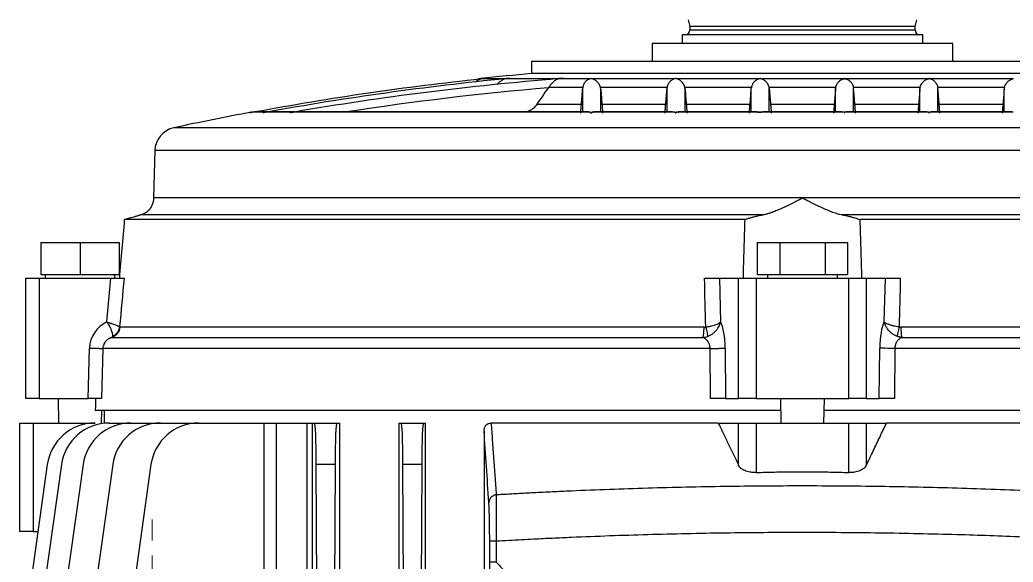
# Model space of a CAD drawing. Header units: millimetres. Extents: x 15 to 1184, y 5 to 836.
# Drawn here: x 282.2 to 364.7, y 273.6 to 318.6 of the extents above; entities that cross this region are included whole.
import ezdxf

# ---------------------------------------------------------------- set-up
doc = ezdxf.new("R2010")
doc.units = ezdxf.units.MM

# ---------------------------------------------------------------- blocks, each defined once
blk = doc.blocks.new('SW_CENTERMARKSYMBOL_2')
at = {"color": 0, "linetype": 'Continuous', "lineweight": 18}
for p, q in [((0, 2.5), (0, 4.25)), ((0, 0), (0, 1.25)), ((-2.5, 0), (-4.25, 0)), ((0, 0), (-1.25, 0)), ((0, 0), (0, -1.25)), ((0, 0), (1.25, 0)), ((2.5, 0), (4.25, 0)), ((0, -2.5), (0, -4.25))]:
    blk.add_line(p, q, dxfattribs=at)

msp = doc.modelspace()

# ---------------------------------------------------------------- linework, layer by layer
at = {"color": 7, "linetype": 'Continuous', "lineweight": 25}
for p, q in [((337.747, 318.612), (337.897, 318.053)), ((356.597, 318.053), (356.747, 318.612)), ((337.897, 318.053), (337.897, 317.762)), ((356.597, 318.053), (337.897, 318.053)), ((347.247, 317.762), (337.897, 317.762)), ((356.597, 317.762), (347.247, 317.762)), ((356.597, 317.762), (356.597, 318.053)), ((337.259, 317.362), (337.259, 316.662)), ((357.234, 317.362), (337.259, 317.362)), ((357.234, 316.662), (357.234, 317.362)), ((334.759, 316.662), (334.759, 315.162)), ((359.734, 316.662), (334.759, 316.662)), ((359.734, 315.162), (359.734, 316.662)), ((324.747, 315.162), (324.747, 314.149)), ((369.747, 315.162), (324.747, 315.162)), ((320.505, 313.73), (320.341, 313.703)), ((320.505, 313.73), (320.735, 313.73)), ((320.738, 313.73), (322.653, 313.73)), ((322.68, 313.73), (327.026, 313.73)), ((369.747, 314.149), (324.747, 314.149)), ((327.118, 313.73), (329.642, 313.73)), ((329.642, 313.73), (329.642, 313.749)), ((329.747, 313.757), (329.747, 313.73)), ((329.747, 313.73), (336.683, 313.73)), ((336.683, 313.73), (336.683, 313.754)), ((336.747, 313.757), (336.747, 313.73)), ((336.747, 313.73), (343.725, 313.73)), ((343.725, 313.73), (343.725, 313.757)), ((343.747, 313.757), (343.747, 313.73)), ((343.747, 313.73), (350.747, 313.73)), ((350.747, 313.757), (350.747, 313.73)), ((350.768, 313.73), (350.768, 313.757)), ((350.768, 313.73), (357.747, 313.73)), ((357.747, 313.757), (357.747, 313.73)), ((357.81, 313.73), (357.81, 313.754)), ((357.81, 313.73), (364.747, 313.73)), ((329.001, 312.988), (326.165, 312.988)), ((328.999, 310.962), (328.999, 312.97)), ((336.004, 312.988), (330.473, 312.988)), ((330.494, 310.962), (330.494, 312.857)), ((335.999, 310.962), (335.999, 312.946)), ((343.007, 312.988), (337.478, 312.988)), ((337.494, 310.962), (337.494, 312.878)), ((350.01, 312.988), (344.483, 312.988)), ((357.015, 312.988), (351.487, 312.988)), ((356.999, 310.962), (356.999, 312.878)), ((364.02, 312.988), (358.489, 312.988)), ((358.494, 310.962), (358.494, 312.946)), ((363.999, 310.962), (363.999, 312.857)), ((325.213, 311.603), (328.887, 311.603)), ((330.595, 311.603), (335.89, 311.603)), ((337.597, 311.603), (342.891, 311.603)), ((344.6, 311.603), (349.893, 311.603)), ((351.602, 311.603), (356.896, 311.603)), ((358.603, 311.603), (363.898, 311.603)), ((301.603, 310.937), (301.469, 310.937)), ((302.689, 310.937), (301.604, 310.937)), ((301.854, 310.96), (301.928, 310.961)), ((302.829, 310.962), (301.899, 310.962)), ((304.946, 310.937), (302.704, 310.937)), ((305.093, 310.962), (303.044, 310.962)), ((329.642, 310.937), (304.989, 310.937)), ((329.465, 310.962), (305.36, 310.962)), ((329.642, 310.881), (329.642, 310.937)), ((329.747, 310.937), (329.747, 310.889)), ((336.683, 310.937), (329.747, 310.937)), ((336.447, 310.962), (329.91, 310.962)), ((336.683, 310.886), (336.683, 310.937)), ((336.747, 310.937), (336.747, 310.889)), ((343.725, 310.937), (336.747, 310.937)), ((343.493, 310.962), (336.946, 310.962)), ((343.725, 310.888), (343.725, 310.937)), ((343.747, 310.937), (343.747, 310.889)), ((350.747, 310.937), (343.747, 310.937)), ((350.547, 310.962), (343.968, 310.962)), ((350.747, 310.937), (350.747, 310.889)), ((350.768, 310.888), (350.768, 310.937)), ((357.747, 310.937), (350.768, 310.937)), ((357.564, 310.962), (350.952, 310.962)), ((357.747, 310.937), (357.747, 310.889)), ((357.81, 310.886), (357.81, 310.937)), ((364.747, 310.937), (357.81, 310.937)), ((364.582, 310.962), (358.035, 310.962)), ((399.456, 309.652), (295.037, 309.652)), ((293.455, 307.748), (293.353, 303.828)), ((401.038, 307.748), (293.455, 307.748)), ((347.247, 303.828), (293.353, 303.828)), ((401.14, 303.828), (347.247, 303.828)), ((342.452, 302.017), (290.95, 302.017)), ((343.947, 302.418), (292.341, 302.418)), ((402.153, 302.418), (350.546, 302.418)), ((403.543, 302.017), (352.042, 302.017)), ((283.997, 300.112), (283.997, 297.462)), ((283.997, 300.112), (287.247, 300.112)), ((287.247, 300.112), (287.247, 297.462)), ((287.247, 300.112), (290.497, 300.112)), ((290.497, 300.112), (290.497, 297.462)), ((343.494, 300.112), (343.494, 297.462)), ((343.494, 300.112), (345.37, 300.112)), ((345.37, 300.112), (345.37, 297.462)), ((345.37, 300.112), (349.123, 300.112)), ((349.123, 300.112), (349.123, 297.462)), ((349.123, 300.112), (350.999, 300.112)), ((350.999, 300.112), (350.999, 297.462)), ((282.747, 287.162), (282.747, 297.162)), ((282.747, 297.162), (283.858, 297.162)), ((283.858, 297.162), (283.858, 287.162)), ((283.858, 297.162), (289.803, 297.162)), ((283.997, 297.462), (287.247, 297.462)), ((284.347, 297.462), (284.347, 297.162)), ((287.247, 297.462), (290.497, 297.462)), ((289.467, 293.512), (289.803, 297.162)), ((289.803, 297.162), (290.905, 297.162)), ((290.147, 297.162), (290.147, 297.462)), ((339.117, 297.162), (340.356, 297.162)), ((340.356, 297.162), (340.446, 293.512)), ((340.356, 297.162), (341.949, 297.162)), ((341.949, 287.162), (341.949, 297.162)), ((341.949, 297.162), (343.398, 297.162)), ((343.398, 297.162), (343.398, 287.162)), ((343.398, 297.162), (351.096, 297.162)), ((343.494, 297.462), (345.37, 297.462)), ((344.347, 297.462), (344.347, 297.162)), ((345.37, 297.462), (349.123, 297.462)), ((349.123, 297.462), (350.999, 297.462)), ((350.147, 297.162), (350.147, 297.462)), ((351.096, 287.162), (351.096, 297.162)), ((351.096, 297.162), (352.544, 297.162)), ((352.544, 297.162), (352.544, 287.162)), ((352.544, 297.162), (354.137, 297.162)), ((354.047, 293.512), (354.137, 297.162)), ((354.137, 297.162), (355.376, 297.162)), ((339.076, 293.084), (290.551, 293.084)), ((403.943, 293.084), (355.417, 293.084)), ((289.892, 292.228), (338.982, 292.228)), ((355.512, 292.228), (404.601, 292.228)), ((287.922, 287.162), (288.037, 291.349)), ((289.135, 291.31), (289.022, 287.162)), ((339.576, 291.31), (289.135, 291.31)), ((339.606, 287.162), (339.576, 291.31)), ((340.829, 291.349), (340.86, 287.162)), ((353.633, 287.162), (353.664, 291.349)), ((354.917, 291.31), (354.888, 287.162)), ((405.358, 291.31), (354.917, 291.31)), ((283.858, 287.162), (282.747, 287.162)), ((283.858, 287.162), (287.922, 287.162)), ((285.421, 287.162), (285.457, 285.112)), ((289.022, 287.162), (287.922, 287.162)), ((340.86, 287.162), (339.606, 287.162)), ((340.86, 287.162), (341.949, 287.162)), ((343.398, 287.162), (341.949, 287.162)), ((343.398, 287.162), (351.096, 287.162)), ((345.421, 287.162), (345.457, 285.112)), ((349.036, 285.112), (349.072, 287.162)), ((352.544, 287.162), (351.096, 287.162)), ((352.544, 287.162), (353.633, 287.162)), ((354.888, 287.162), (353.633, 287.162)), ((345.439, 286.162), (288.511, 286.162)), ((289.036, 285.112), (289.055, 286.162)), ((289.247, 286.162), (289.247, 285.112)), ((405.982, 286.162), (349.055, 286.162)), ((282.247, 276.112), (282.247, 285.112)), ((282.247, 285.112), (283.358, 285.112)), ((283.358, 285.112), (283.358, 276.112)), ((283.358, 285.112), (288.488, 285.112)), ((289.666, 285.112), (291.463, 285.112)), ((291.463, 285.112), (293.921, 285.112)), ((293.921, 285.112), (297.098, 285.112)), ((297.098, 285.112), (302.533, 285.112)), ((302.533, 190.612), (302.533, 285.112)), ((302.533, 285.112), (303.541, 285.112)), ((303.541, 285.112), (303.541, 190.612)), ((303.541, 285.112), (306.099, 285.112)), ((306.099, 190.612), (306.099, 285.112)), ((306.099, 285.112), (306.537, 285.112)), ((306.537, 285.112), (306.537, 190.612)), ((306.537, 285.112), (306.727, 285.112)), ((306.727, 285.112), (308.566, 285.112)), ((308.566, 285.112), (308.801, 285.112)), ((308.801, 285.112), (308.801, 190.612)), ((313.718, 285.112), (313.718, 190.612)), ((313.718, 285.112), (313.927, 285.112)), ((313.927, 285.112), (315.766, 285.112)), ((315.766, 285.112), (315.923, 285.112)), ((315.923, 285.112), (315.923, 190.612)), ((340.258, 285.112), (321.383, 285.112)), ((340.258, 285.112), (341.949, 285.112)), ((341.949, 281.586), (341.949, 285.112)), ((341.949, 285.112), (343.398, 285.112)), ((343.398, 285.112), (343.398, 281.005)), ((343.398, 285.112), (351.096, 285.112)), ((351.096, 281.005), (351.096, 285.112)), ((351.096, 285.112), (352.544, 285.112)), ((352.544, 285.112), (352.544, 281.586)), ((352.544, 285.112), (354.235, 285.112)), ((373.11, 285.112), (354.235, 285.112)), ((320.801, 284.455), (320.801, 269.499)), ((284.527, 281.669), (282.941, 270.389)), ((285.705, 281.669), (284.119, 270.389)), ((287.502, 281.669), (285.917, 270.389)), ((289.959, 281.669), (288.374, 270.389)), ((293.137, 281.669), (291.647, 271.069)), ((306.921, 270.389), (306.866, 281.669)), ((308.428, 281.669), (306.866, 281.669)), ((308.428, 281.669), (308.372, 270.389)), ((314.121, 270.389), (314.066, 281.669)), ((315.628, 281.669), (314.066, 281.669)), ((315.628, 281.669), (315.572, 270.389)), ((283.358, 276.112), (282.247, 276.112)), ((283.358, 276.112), (283.746, 276.112)), ((321.27, 273.561), (321.27, 275.295)), ((321.816, 275.295), (321.816, 273.561))]:
    msp.add_line(p, q, dxfattribs=at)
at = {"color": 7, "linetype": 'Continuous', "lineweight": 25, "flags": 128}
for points in [[(335.89, 311.603), (335.904, 311.771), (335.917, 311.939), (335.931, 312.107), (335.945, 312.275), (335.958, 312.442), (335.972, 312.61), (335.986, 312.778), (335.999, 312.946)], [(337.494, 312.878), (337.507, 312.719), (337.52, 312.56), (337.532, 312.4), (337.545, 312.241), (337.558, 312.081), (337.571, 311.922), (337.584, 311.762), (337.597, 311.603)], [(342.891, 311.603), (342.952, 312.344), (342.999, 312.927)], [(344.494, 312.905), (344.507, 312.742), (344.52, 312.579), (344.534, 312.416), (344.547, 312.254), (344.56, 312.091), (344.573, 311.928), (344.587, 311.765), (344.6, 311.603)], [(349.999, 312.905), (349.986, 312.742), (349.973, 312.579), (349.96, 312.416), (349.946, 312.254), (349.933, 312.091), (349.92, 311.928), (349.907, 311.765), (349.893, 311.603)], [(351.602, 311.603), (351.541, 312.344), (351.494, 312.927)], [(356.999, 312.878), (356.987, 312.719), (356.974, 312.56), (356.961, 312.4), (356.948, 312.241), (356.935, 312.081), (356.922, 311.922), (356.909, 311.762), (356.896, 311.603)], [(358.603, 311.603), (358.59, 311.771), (358.576, 311.939), (358.562, 312.107), (358.549, 312.275), (358.535, 312.442), (358.521, 312.61), (358.507, 312.778), (358.494, 312.946)], [(302.724, 310.943), (302.72, 310.943), (302.716, 310.942), (302.711, 310.941), (302.707, 310.94), (302.702, 310.939), (302.698, 310.939), (302.694, 310.938), (302.689, 310.937)], [(305.034, 310.952), (305.023, 310.95), (305.012, 310.948), (305.001, 310.946), (304.99, 310.945), (304.979, 310.943), (304.968, 310.941), (304.957, 310.939), (304.946, 310.937)], [(288.537, 287.162), (288.534, 287.037), (288.53, 286.912), (288.527, 286.787), (288.524, 286.662), (288.521, 286.537), (288.517, 286.412), (288.514, 286.287), (288.511, 286.162)]]:
    msp.add_lwpolyline(points, dxfattribs=at)
at = {"color": 7, "linetype": 'Continuous', "lineweight": 25}
for centre, radius, start, end in [((337.497, 317.762), 0.4, 270, 0), ((356.997, 317.762), 0.4, 180, 270), ((347.247, 65.164), 249.779, 95.654, 100.26763), ((347.247, 65.164), 249.387, 94.65869, 99.74518), ((347.247, 65.164), 250, 95.16361, 96.14049), ((347.247, 65.164), 249.975, 96.02897, 96.08807), ((347.247, 65.164), 249.975, 96.02897, 96.08743), ((347.247, 65.164), 249.779, 95.58692, 95.65068), ((347.247, 65.164), 249.777, 95.58692, 95.6445), ((347.247, 65.164), 249.387, 94.57293, 94.65069), ((347.247, 65.164), 249.379, 94.57293, 94.62976), ((347.247, 65.164), 248.702, 94.86537, 98.76389), ((343.847, 312.858), 0.851, 171.1783, 175.3221), ((343.637, 312.835), 0.86, 4.6675, 10.29388), ((350.856, 312.835), 0.86, 169.70612, 175.3325), ((350.646, 312.858), 0.851, 4.6779, 8.82171), ((347.247, 65.164), 250, 100.55102, 102.05426), ((347.247, 65.164), 249.975, 100.52083, 100.58156), ((347.247, 65.164), 249.975, 100.52046, 100.58157), ((301.744, 309.462), 1.5, 90, 100.55102), ((347.247, 65.164), 249.779, 100.2758, 100.33801), ((347.247, 65.164), 249.777, 100.27243, 100.33801), ((347.247, 65.164), 249.387, 99.76567, 99.83118), ((347.247, 65.164), 249.379, 99.7558, 99.83118), ((295.455, 307.696), 2, 102.05426, 178.5), ((288.488, 281.112), 4, 90, 172), ((289.666, 281.112), 4, 90, 172), ((291.463, 281.112), 4, 90, 172), ((293.921, 281.112), 4, 90, 172), ((297.098, 281.112), 4, 90, 172)]:
    msp.add_arc(centre, radius, start, end, dxfattribs=at)
for centre, major_axis, ratio, start_param, end_param in [((325.4, 312.832), (0.889, 0.732), 0.397308, 5.332467, 5.355343), ((329.753, 312.832), (-0.346, 0.751), 0.895923, 0.986114, 1.008991), ((329.725, 312.83), (-0.291, 0.776), 0.921918, 4.412711, 4.573734), ((336.753, 312.836), (-0.246, 0.779), 0.918022, 1.099808, 1.152297), ((336.734, 312.835), (-0.188, 0.796), 0.928555, 4.54932, 4.685168), ((357.759, 312.835), (0.188, 0.796), 0.928557, 1.598016, 1.733864), ((357.74, 312.836), (0.246, 0.779), 0.918021, 5.130886, 5.183375), ((364.769, 312.83), (0.291, 0.776), 0.921918, 1.709452, 1.870475), ((289.081, 284.606), (5.172, 59.485), 0.006211, 4.925619, 5.009987), ((346.725, 284.606), (0.525, 59.485), 0.077811, 1.274425, 1.358792), ((347.768, 284.606), (-0.525, 59.485), 0.077811, 4.924393, 5.00876), ((290.654, 291.285), (2.617, -0.009), 0.954479, 2.044622, 3.119304), ((340.126, 291.276), (0.003, 2.507), 0.280658, 4.742127, 5.814212), ((354.365, 291.285), (0, 2.498), 0.280728, 0.470158, 1.54484), ((306.727, 281.112), (0, 4), 0.034921, 4.852015, 6.283185), ((308.566, 281.112), (0, 4), 0.034921, 0, 1.43117), ((313.927, 281.112), (0, 4), 0.034921, 4.852015, 6.283185), ((315.766, 281.112), (0, 4), 0.034921, 0, 1.43117), ((335.65, 456.408), (-12.256, 195.938), 0.338468, 2.752242, 2.766979)]:
    msp.add_ellipse(centre, major_axis=major_axis, ratio=ratio, start_param=start_param, end_param=end_param, dxfattribs=at)
for points, knots in [([(320.562, 313.701), (317.436, 313.34), (311.147, 312.615), (304.912, 311.514), (301.776, 310.961)], [0, 0, 0, 0, 0.497074, 1, 1, 1, 1]), ([(320.738, 313.73), (320.734, 313.729), (320.611, 313.715), (320.443, 313.664), (320.215, 313.566), (320.106, 313.466), (320.081, 313.442)], [0, 0, 0, 0, 0.0134963, 0.4341367, 0.8684879, 1, 1, 1, 1]), ([(322.68, 313.73), (322.673, 313.729), (322.643, 313.726), (322.451, 313.691), (322.213, 313.563), (321.985, 313.359), (321.911, 313.248), (321.901, 313.234)], [0, 0, 0, 0, 0.018663, 0.080014, 0.634867, 0.953196, 1, 1, 1, 1]), ([(327.118, 313.73), (327.11, 313.729), (327.096, 313.728), (327.074, 313.725), (327.053, 313.722), (327.028, 313.718), (326.998, 313.712), (326.964, 313.703), (326.93, 313.692), (326.887, 313.676), (326.772, 313.626), (326.63, 313.532), (326.479, 313.389), (326.38, 313.279), (326.299, 313.176), (326.23, 313.083), (326.187, 313.019), (326.165, 312.988)], [0, 0, 0, 0, 0.0150942, 0.0304127, 0.046255, 0.062893, 0.0902635, 0.125833, 0.1549907, 0.1885091, 0.251003, 0.5010435, 0.6310963, 0.7512078, 0.8372198, 0.9200644, 1, 1, 1, 1]), ([(329.642, 313.73), (329.641, 313.729), (329.641, 313.728), (329.636, 313.725), (329.628, 313.722), (329.615, 313.718), (329.593, 313.712), (329.559, 313.7), (329.51, 313.682), (329.434, 313.646), (329.338, 313.587), (329.242, 313.504), (329.163, 313.41), (329.101, 313.314), (329.053, 313.211), (329.018, 313.102), (329.007, 313.026), (329.001, 312.988)], [0, 0, 0, 0, 0.0151281, 0.0304522, 0.0462723, 0.0628612, 0.0904152, 0.1257716, 0.1797152, 0.2508702, 0.3720545, 0.5012581, 0.6041887, 0.7054987, 0.8052166, 0.9033729, 1, 1, 1, 1]), ([(330.473, 312.988), (330.469, 313.005), (330.46, 313.04), (330.444, 313.089), (330.425, 313.139), (330.403, 313.187), (330.378, 313.235), (330.35, 313.282), (330.303, 313.354), (330.229, 313.444), (330.13, 313.536), (330.026, 313.61), (329.939, 313.656), (329.871, 313.686), (329.829, 313.701), (329.798, 313.711), (329.776, 313.717), (329.76, 313.722), (329.749, 313.726), (329.747, 313.729), (329.747, 313.73)], [0, 0, 0, 0, 0.030015, 0.061869, 0.095627, 0.131342, 0.169062, 0.208825, 0.250664, 0.366894, 0.499662, 0.619466, 0.749735, 0.816096, 0.874779, 0.909474, 0.937397, 0.963511, 0.984324, 1, 1, 1, 1]), ([(336.683, 313.73), (336.683, 313.729), (336.683, 313.728), (336.678, 313.726), (336.67, 313.724), (336.659, 313.721), (336.642, 313.717), (336.618, 313.71), (336.56, 313.692), (336.471, 313.655), (336.361, 313.588), (336.257, 313.502), (336.167, 313.399), (336.099, 313.29), (336.052, 313.185), (336.021, 313.089), (336.009, 313.021), (336.004, 312.988)], [0, 0, 0, 0, 0.009594, 0.019983, 0.031479, 0.045324, 0.062872, 0.089855, 0.125617, 0.251022, 0.379811, 0.49966, 0.628956, 0.749294, 0.835481, 0.919018, 1, 1, 1, 1]), ([(337.478, 312.988), (337.474, 313.007), (337.465, 313.045), (337.447, 313.1), (337.427, 313.154), (337.402, 313.208), (337.375, 313.261), (337.328, 313.336), (337.256, 313.431), (337.158, 313.526), (337.052, 313.604), (336.946, 313.663), (336.862, 313.695), (336.809, 313.711), (336.787, 313.717), (336.772, 313.721), (336.76, 313.724), (336.75, 313.727), (336.748, 313.729), (336.747, 313.73)], [0, 0, 0, 0, 0.036933, 0.0757, 0.116375, 0.159023, 0.2037, 0.250453, 0.367311, 0.499269, 0.617556, 0.749422, 0.874672, 0.909709, 0.937327, 0.954782, 0.968651, 0.98674, 1, 1, 1, 1]), ([(343.725, 313.73), (343.725, 313.729), (343.725, 313.729), (343.722, 313.728), (343.715, 313.727), (343.699, 313.723), (343.665, 313.716), (343.597, 313.698), (343.499, 313.659), (343.388, 313.594), (343.282, 313.51), (343.188, 313.409), (343.114, 313.299), (343.062, 313.191), (343.026, 313.091), (343.013, 313.022), (343.007, 312.988)], [0, 0, 0, 0, 0.003891, 0.007797, 0.015609, 0.031236, 0.062495, 0.125014, 0.250014, 0.38259, 0.500089, 0.63194, 0.750033, 0.839964, 0.92343, 1, 1, 1, 1]), ([(344.483, 312.988), (344.479, 313.005), (344.472, 313.041), (344.458, 313.093), (344.44, 313.145), (344.418, 313.197), (344.393, 313.249), (344.35, 313.324), (344.281, 313.42), (344.185, 313.518), (344.077, 313.6), (343.968, 313.662), (343.871, 313.699), (343.806, 313.716), (343.773, 313.723), (343.758, 313.727), (343.75, 313.728), (343.747, 313.729), (343.747, 313.729), (343.747, 313.73)], [0, 0, 0, 0, 0.036772, 0.075551, 0.116311, 0.159011, 0.2036, 0.250018, 0.367134, 0.49995, 0.616812, 0.75, 0.874996, 0.937505, 0.968761, 0.984388, 0.9922, 0.99605, 1, 1, 1, 1]), ([(350.01, 312.988), (350.014, 313.007), (350.022, 313.046), (350.038, 313.102), (350.06, 313.163), (350.09, 313.23), (350.139, 313.319), (350.213, 313.421), (350.344, 313.554), (350.491, 313.648), (350.622, 313.699), (350.687, 313.716), (350.72, 313.723), (350.736, 313.727), (350.743, 313.728), (350.746, 313.729), (350.746, 313.729), (350.747, 313.73)], [0, 0, 0, 0, 0.041214, 0.0828598, 0.1250359, 0.1859862, 0.250068, 0.3687691, 0.5000773, 0.7499223, 0.8749573, 0.9374865, 0.9687517, 0.9843836, 0.9921983, 0.9961305, 1, 1, 1, 1]), ([(350.768, 313.73), (350.768, 313.729), (350.768, 313.729), (350.771, 313.728), (350.779, 313.727), (350.795, 313.723), (350.828, 313.716), (350.896, 313.698), (351.03, 313.645), (351.212, 313.523), (351.364, 313.337), (351.44, 313.172), (351.467, 313.083), (351.479, 313.03), (351.484, 313.003), (351.487, 312.988)], [0, 0, 0, 0, 0.003874, 0.007804, 0.015623, 0.031265, 0.062552, 0.125124, 0.250239, 0.500187, 0.749836, 0.874867, 0.937427, 0.966821, 1, 1, 1, 1]), ([(357.015, 312.988), (357.02, 313.007), (357.029, 313.045), (357.046, 313.1), (357.067, 313.155), (357.091, 313.208), (357.119, 313.261), (357.165, 313.337), (357.237, 313.431), (357.335, 313.525), (357.441, 313.604), (357.547, 313.663), (357.632, 313.696), (357.685, 313.711), (357.707, 313.717), (357.721, 313.721), (357.733, 313.724), (357.744, 313.727), (357.746, 313.729), (357.747, 313.73)], [0, 0, 0, 0, 0.0372379, 0.0761449, 0.1168321, 0.1593945, 0.2039128, 0.2504551, 0.367839, 0.4992707, 0.6164488, 0.7494218, 0.8746721, 0.9123838, 0.9373269, 0.954926, 0.9686505, 0.986787, 1, 1, 1, 1]), ([(357.81, 313.73), (357.81, 313.729), (357.811, 313.728), (357.815, 313.726), (357.823, 313.724), (357.834, 313.721), (357.851, 313.717), (357.875, 313.71), (357.932, 313.693), (358.021, 313.656), (358.131, 313.589), (358.235, 313.503), (358.326, 313.399), (358.395, 313.289), (358.441, 313.185), (358.473, 313.088), (358.484, 313.021), (358.489, 312.988)], [0, 0, 0, 0, 0.009563, 0.019953, 0.031481, 0.045278, 0.062873, 0.088842, 0.125619, 0.251023, 0.375574, 0.499662, 0.629475, 0.749294, 0.836529, 0.919974, 1, 1, 1, 1]), ([(364.02, 312.988), (364.024, 313.005), (364.033, 313.04), (364.05, 313.09), (364.069, 313.14), (364.091, 313.188), (364.116, 313.236), (364.143, 313.282), (364.191, 313.354), (364.265, 313.445), (364.362, 313.535), (364.467, 313.609), (364.552, 313.655), (364.621, 313.685), (364.663, 313.7), (364.695, 313.711), (364.717, 313.717), (364.733, 313.722), (364.744, 313.726), (364.746, 313.729), (364.747, 313.73)], [0, 0, 0, 0, 0.030399, 0.062485, 0.09634, 0.132033, 0.169622, 0.209154, 0.250666, 0.36735, 0.499664, 0.615901, 0.749736, 0.81209, 0.87478, 0.907916, 0.937399, 0.963704, 0.984516, 1, 1, 1, 1]), ([(342.999, 310.962), (342.999, 311.273), (342.999, 312.052), (342.999, 312.598), (342.999, 312.927)], [0, 0, 0, 0, 0.398036, 1, 1, 1, 1]), ([(344.494, 310.962), (344.494, 311.265), (344.494, 312.034), (344.494, 312.576), (344.494, 312.905)], [0, 0, 0, 0, 0.39292, 1, 1, 1, 1]), ([(349.999, 310.962), (349.999, 311.265), (349.999, 312.034), (349.999, 312.576), (349.999, 312.905)], [0, 0, 0, 0, 0.39292, 1, 1, 1, 1]), ([(351.494, 310.962), (351.494, 311.273), (351.494, 312.052), (351.494, 312.598), (351.494, 312.927)], [0, 0, 0, 0, 0.3980356, 1, 1, 1, 1]), ([(324.17, 310.962), (324.315, 310.993), (324.594, 311.052), (324.951, 311.289), (325.125, 311.498), (325.213, 311.603)], [0, 0, 0, 0, 0.351831, 0.674811, 1, 1, 1, 1]), ([(328.834, 310.864), (328.834, 310.868), (328.834, 310.876), (328.835, 310.893), (328.836, 310.914), (328.838, 310.947), (328.841, 310.998), (328.847, 311.081), (328.854, 311.181), (328.862, 311.289), (328.871, 311.395), (328.879, 311.495), (328.885, 311.567), (328.887, 311.603)], [0, 0, 0, 0, 0.070063, 0.134941, 0.194654, 0.24922, 0.380421, 0.498837, 0.628705, 0.748405, 0.836008, 0.919794, 1, 1, 1, 1]), ([(330.595, 311.603), (330.597, 311.583), (330.6, 311.543), (330.605, 311.484), (330.609, 311.426), (330.614, 311.369), (330.62, 311.291), (330.627, 311.194), (330.634, 311.095), (330.64, 311.008), (330.644, 310.945), (330.647, 310.902), (330.647, 310.877), (330.648, 310.868), (330.648, 310.864)], [0, 0, 0, 0, 0.04674, 0.095024, 0.144874, 0.196308, 0.249344, 0.367534, 0.499462, 0.610935, 0.749118, 0.849293, 0.93408, 1, 1, 1, 1]), ([(335.837, 310.864), (335.837, 310.867), (335.837, 310.873), (335.837, 310.887), (335.838, 310.903), (335.839, 310.921), (335.841, 310.953), (335.844, 311.006), (335.85, 311.088), (335.857, 311.178), (335.864, 311.274), (335.872, 311.378), (335.88, 311.487), (335.887, 311.564), (335.89, 311.603)], [0, 0, 0, 0, 0.054521, 0.106732, 0.156639, 0.204245, 0.249555, 0.379207, 0.499732, 0.606639, 0.710004, 0.809939, 0.906563, 1, 1, 1, 1]), ([(337.597, 311.603), (337.599, 311.579), (337.603, 311.53), (337.609, 311.46), (337.614, 311.389), (337.621, 311.303), (337.628, 311.202), (337.635, 311.105), (337.642, 311.015), (337.646, 310.949), (337.648, 310.903), (337.649, 310.878), (337.649, 310.868), (337.65, 310.864)], [0, 0, 0, 0, 0.059022, 0.12026, 0.183725, 0.249425, 0.366837, 0.499575, 0.599159, 0.749016, 0.848481, 0.93215, 1, 1, 1, 1]), ([(342.838, 310.864), (342.838, 310.867), (342.838, 310.875), (342.839, 310.891), (342.84, 310.912), (342.841, 310.936), (342.843, 310.963), (342.845, 310.993), (342.847, 311.026), (342.849, 311.061), (342.853, 311.118), (342.86, 311.203), (342.869, 311.325), (342.879, 311.457), (342.887, 311.554), (342.891, 311.603)], [0, 0, 0, 0, 0.06006, 0.118981, 0.176766, 0.233417, 0.288937, 0.34333, 0.396598, 0.448743, 0.49977, 0.627964, 0.754032, 0.878026, 1, 1, 1, 1]), ([(344.6, 311.603), (344.601, 311.59), (344.605, 311.544), (344.612, 311.448), (344.622, 311.322), (344.632, 311.2), (344.639, 311.093), (344.645, 311.006), (344.65, 310.936), (344.652, 310.888), (344.653, 310.872), (344.653, 310.864)], [0, 0, 0, 0, 0.031742, 0.114907, 0.249454, 0.386841, 0.499641, 0.635969, 0.764804, 0.886146, 1, 1, 1, 1]), ([(349.893, 311.603), (349.891, 311.578), (349.887, 311.528), (349.882, 311.458), (349.876, 311.39), (349.869, 311.303), (349.862, 311.203), (349.854, 311.099), (349.848, 311.012), (349.844, 310.942), (349.841, 310.89), (349.841, 310.873), (349.84, 310.864)], [0, 0, 0, 0, 0.06247, 0.124741, 0.187018, 0.249507, 0.374601, 0.499677, 0.624496, 0.749255, 0.874674, 1, 1, 1, 1]), ([(351.655, 310.864), (351.655, 310.868), (351.655, 310.875), (351.654, 310.893), (351.653, 310.916), (351.651, 310.952), (351.647, 311.01), (351.641, 311.097), (351.634, 311.201), (351.625, 311.321), (351.614, 311.454), (351.606, 311.553), (351.602, 311.603)], [0, 0, 0, 0, 0.0625695, 0.124878, 0.1871318, 0.2495375, 0.3747283, 0.4997092, 0.6246037, 0.7493435, 0.8747045, 1, 1, 1, 1]), ([(356.896, 311.603), (356.894, 311.578), (356.89, 311.527), (356.884, 311.456), (356.879, 311.387), (356.872, 311.3), (356.865, 311.2), (356.857, 311.097), (356.851, 311.01), (356.847, 310.942), (356.844, 310.89), (356.844, 310.872), (356.844, 310.864)], [0, 0, 0, 0, 0.0621436, 0.1242929, 0.1866562, 0.2494398, 0.3741849, 0.4996057, 0.6240789, 0.7490712, 0.8746699, 1, 1, 1, 1]), ([(358.656, 310.864), (358.656, 310.867), (358.656, 310.875), (358.656, 310.892), (358.654, 310.914), (358.653, 310.95), (358.649, 311.005), (358.643, 311.091), (358.636, 311.194), (358.627, 311.301), (358.619, 311.404), (358.612, 311.5), (358.606, 311.568), (358.603, 311.603)], [0, 0, 0, 0, 0.062764, 0.1251571, 0.1873585, 0.2495489, 0.3751739, 0.4997307, 0.6247575, 0.7486082, 0.832973, 0.9165687, 1, 1, 1, 1]), ([(363.898, 311.603), (363.896, 311.582), (363.893, 311.54), (363.888, 311.48), (363.884, 311.423), (363.879, 311.367), (363.873, 311.288), (363.866, 311.192), (363.859, 311.09), (363.853, 311.005), (363.849, 310.939), (363.846, 310.889), (363.846, 310.872), (363.846, 310.864)], [0, 0, 0, 0, 0.049031, 0.098371, 0.148132, 0.198424, 0.249354, 0.373316, 0.499481, 0.62387, 0.749152, 0.874419, 1, 1, 1, 1]), ([(301.977, 310.959), (301.972, 310.96), (301.907, 310.97), (301.813, 310.961), (301.71, 310.953), (301.658, 310.946), (301.632, 310.942), (301.617, 310.939), (301.609, 310.938), (301.604, 310.937)], [0, 0, 0, 0, 0.042501, 0.521297, 0.760743, 0.88047, 0.94033, 0.970256, 1, 1, 1, 1]), ([(303.124, 310.958), (303.117, 310.959), (303.044, 310.969), (302.939, 310.961), (302.824, 310.953), (302.765, 310.946), (302.731, 310.942), (302.712, 310.938), (302.704, 310.937)], [0, 0, 0, 0, 0.049705, 0.524758, 0.762416, 0.881249, 0.949564, 1, 1, 1, 1]), ([(305.387, 310.961), (305.352, 310.962), (305.301, 310.963), (305.244, 310.96), (305.185, 310.958), (305.122, 310.953), (305.048, 310.946), (305.008, 310.94), (304.989, 310.937)], [0, 0, 0, 0, 0.271819, 0.384231, 0.44204, 0.721363, 0.866472, 1, 1, 1, 1]), ([(329.476, 310.961), (329.504, 310.961), (329.55, 310.962), (329.602, 310.953), (329.633, 310.946), (329.639, 310.94), (329.642, 310.937)], [0, 0, 0, 0, 0.44835, 0.724515, 0.867932, 1, 1, 1, 1]), ([(329.747, 310.937), (329.749, 310.939), (329.758, 310.95), (329.837, 310.968), (329.897, 310.951), (329.928, 310.943)], [0, 0, 0, 0, 0.12389, 0.552418, 1, 1, 1, 1]), ([(336.466, 310.958), (336.47, 310.959), (336.508, 310.969), (336.57, 310.961), (336.634, 310.953), (336.665, 310.946), (336.68, 310.942), (336.682, 310.938), (336.683, 310.937)], [0, 0, 0, 0, 0.0519382, 0.5258763, 0.7629764, 0.8815308, 0.9496019, 1, 1, 1, 1]), ([(336.747, 310.937), (336.748, 310.938), (336.757, 310.95), (336.86, 310.969), (336.928, 310.949), (336.965, 310.939)], [0, 0, 0, 0, 0.055707, 0.492511, 1, 1, 1, 1]), ([(343.5, 310.932), (343.555, 310.947), (343.612, 310.962), (343.688, 310.948), (343.717, 310.944), (343.725, 310.938), (343.725, 310.937)], [0, 0, 0, 0, 0.727248, 0.756133, 0.969666, 1, 1, 1, 1]), ([(343.747, 310.937), (343.747, 310.938), (343.749, 310.939), (343.758, 310.942), (343.774, 310.946), (343.792, 310.949), (343.808, 310.952), (343.828, 310.955), (343.884, 310.963), (343.936, 310.962), (343.974, 310.961)], [0, 0, 0, 0, 0.031394, 0.063001, 0.126232, 0.252702, 0.281266, 0.332952, 0.505647, 1, 1, 1, 1]), ([(350.747, 310.937), (350.746, 310.938), (350.718, 310.959), (350.631, 310.958), (350.546, 310.958)], [0, 0, 0, 0, 0.035578, 1, 1, 1, 1]), ([(350.952, 310.96), (350.927, 310.96), (350.884, 310.961), (350.83, 310.953), (350.795, 310.946), (350.779, 310.942), (350.77, 310.939), (350.769, 310.938), (350.768, 310.937)], [0, 0, 0, 0, 0.388843, 0.694542, 0.847397, 0.92382, 0.962026, 1, 1, 1, 1]), ([(357.747, 310.937), (357.746, 310.938), (357.736, 310.95), (357.643, 310.968), (357.581, 310.951), (357.551, 310.943)], [0, 0, 0, 0, 0.061706, 0.546548, 1, 1, 1, 1]), ([(358.018, 310.961), (358.017, 310.961), (357.982, 310.97), (357.923, 310.961), (357.859, 310.953), (357.828, 310.946), (357.813, 310.942), (357.811, 310.938), (357.81, 310.937)], [0, 0, 0, 0, 0.008575, 0.504189, 0.752133, 0.87611, 0.947381, 1, 1, 1, 1]), ([(364.747, 310.937), (364.745, 310.939), (364.736, 310.95), (364.683, 310.958), (364.646, 310.96), (364.64, 310.961)], [0, 0, 0, 0, 0.191201, 0.853936, 1, 1, 1, 1]), ([(293.353, 303.828), (293.352, 303.797), (293.349, 303.739), (293.34, 303.655), (293.328, 303.579), (293.314, 303.51), (293.3, 303.45), (293.268, 303.338), (293.209, 303.183), (293.099, 302.984), (292.962, 302.805), (292.816, 302.668), (292.684, 302.573), (292.574, 302.51), (292.46, 302.457), (292.38, 302.431), (292.341, 302.418)], [0, 0, 0, 0, 0.0522577, 0.1002575, 0.1440009, 0.1834879, 0.2187177, 0.2496888, 0.3814122, 0.4978882, 0.6291913, 0.7487424, 0.8156871, 0.8798643, 0.9412943, 1, 1, 1, 1]), ([(343.947, 302.418), (343.982, 302.425), (344.052, 302.439), (344.16, 302.465), (344.271, 302.494), (344.386, 302.527), (344.504, 302.563), (344.626, 302.604), (344.839, 302.679), (345.156, 302.804), (345.562, 302.983), (345.984, 303.182), (346.335, 303.357), (346.65, 303.517), (346.929, 303.662), (347.134, 303.769), (347.247, 303.828)], [0, 0, 0, 0, 0.0331282, 0.0671379, 0.1020336, 0.1378198, 0.1745003, 0.212079, 0.2505591, 0.3701154, 0.5014356, 0.618156, 0.750195, 0.8164228, 0.8996922, 1, 1, 1, 1]), ([(347.247, 303.828), (347.305, 303.797), (347.417, 303.739), (347.578, 303.655), (347.725, 303.579), (347.857, 303.51), (347.975, 303.45), (348.196, 303.338), (348.508, 303.183), (348.929, 302.984), (349.335, 302.805), (349.683, 302.668), (349.955, 302.573), (350.162, 302.51), (350.359, 302.457), (350.485, 302.431), (350.546, 302.418)], [0, 0, 0, 0, 0.052258, 0.100258, 0.144001, 0.183488, 0.218718, 0.249689, 0.381412, 0.497888, 0.629191, 0.748742, 0.815687, 0.879864, 0.941294, 1, 1, 1, 1]), ([(292.341, 302.418), (292.309, 302.409), (292.246, 302.39), (292.146, 302.361), (292.042, 302.331), (291.935, 302.3), (291.823, 302.268), (291.67, 302.223), (291.47, 302.166), (291.218, 302.094), (291.04, 302.043), (290.95, 302.017)], [0, 0, 0, 0, 0.083035, 0.166089, 0.249238, 0.332561, 0.416135, 0.500037, 0.665922, 0.832389, 1, 1, 1, 1]), ([(342.452, 302.017), (342.487, 302.03), (342.557, 302.056), (342.666, 302.093), (342.779, 302.13), (342.895, 302.166), (343.014, 302.2), (343.179, 302.246), (343.393, 302.3), (343.663, 302.362), (343.852, 302.399), (343.947, 302.418)], [0, 0, 0, 0, 0.083985, 0.167617, 0.250965, 0.3341, 0.417093, 0.500013, 0.667462, 0.833918, 1, 1, 1, 1]), ([(350.546, 302.418), (350.594, 302.409), (350.689, 302.39), (350.828, 302.361), (350.964, 302.331), (351.098, 302.3), (351.228, 302.268), (351.398, 302.223), (351.6, 302.166), (351.83, 302.094), (351.971, 302.043), (352.042, 302.017)], [0, 0, 0, 0, 0.083035, 0.166089, 0.249238, 0.332561, 0.416135, 0.500037, 0.665922, 0.832389, 1, 1, 1, 1]), ([(289.467, 293.512), (289.477, 293.497), (289.487, 293.482), (289.497, 293.468), (289.507, 293.453), (289.517, 293.439), (289.527, 293.424), (289.546, 293.395), (289.565, 293.366), (289.583, 293.337), (289.619, 293.279), (289.653, 293.221), (289.684, 293.164), (289.716, 293.107), (289.745, 293.05), (289.771, 292.994), (289.784, 292.966), (289.797, 292.938), (289.809, 292.911), (289.821, 292.883), (289.832, 292.856), (289.842, 292.83), (289.862, 292.777), (289.88, 292.726), (289.894, 292.677), (289.901, 292.653), (289.908, 292.629), (289.914, 292.606), (289.919, 292.583), (289.924, 292.56), (289.928, 292.538), (289.936, 292.494), (289.941, 292.453), (289.942, 292.417), (289.944, 292.38), (289.942, 292.348), (289.936, 292.32)], [-0.000006815, -0.000006815, -0.000006815, -0.000006815, 0.000033473, 0.000033473, 0.000033473, 0.00007376, 0.00007376, 0.00007376, 0.000154334, 0.000154334, 0.000154334, 0.000315483, 0.000315483, 0.000315483, 0.000476632, 0.000476632, 0.000476632, 0.000557206, 0.000557206, 0.000557206, 0.00063778, 0.00063778, 0.00063778, 0.000798929, 0.000798929, 0.000798929, 0.000879503, 0.000879503, 0.000879503, 0.000960078, 0.000960078, 0.000960078, 0.001121227, 0.001121227, 0.001121227, 0.001282375, 0.001282375, 0.001282375, 0.001282375]), ([(289.467, 293.512), (289.494, 293.503), (289.549, 293.487), (289.629, 293.462), (289.708, 293.437), (289.784, 293.413), (289.894, 293.376), (290.033, 293.327), (290.179, 293.274), (290.297, 293.227), (290.388, 293.187), (290.457, 293.153), (290.506, 293.125), (290.524, 293.111), (290.533, 293.103)], [0, 0, 0, 0, 0.050013, 0.100027, 0.150044, 0.200063, 0.250084, 0.375577, 0.500035, 0.608012, 0.711972, 0.811939, 0.907938, 1, 1, 1, 1]), ([(290.551, 293.084), (290.534, 292.894), (290.462, 292.709), (290.23, 292.407), (290.071, 292.291), (289.892, 292.228)], [0, 0, 0, 0, 0.5, 0.5, 1, 1, 1, 1]), ([(289.936, 292.32), (290.016, 292.355), (290.091, 292.4), (290.159, 292.454), (290.227, 292.507), (290.288, 292.569), (290.34, 292.638), (290.392, 292.706), (290.435, 292.781), (290.468, 292.859), (290.5, 292.938), (290.522, 293.02), (290.533, 293.103)], [0, 0, 0, 0, 0.25, 0.25, 0.25, 0.5, 0.5, 0.5, 0.75, 0.75, 0.75, 1, 1, 1, 1]), ([(338.982, 292.228), (339.007, 292.291), (339.03, 292.407), (339.064, 292.709), (339.074, 292.894), (339.076, 293.084)], [0, 0, 0, 0, 0.5, 0.5, 1, 1, 1, 1]), ([(339.213, 293.103), (339.242, 293.107), (339.299, 293.114), (339.384, 293.127), (339.469, 293.141), (339.552, 293.157), (339.671, 293.181), (339.826, 293.218), (340.001, 293.271), (340.169, 293.334), (340.286, 293.391), (340.364, 293.44), (340.411, 293.476), (340.434, 293.5), (340.446, 293.512)], [0, 0, 0, 0, 0.048979, 0.098469, 0.148476, 0.199005, 0.25006, 0.369903, 0.499983, 0.627311, 0.785683, 0.856036, 0.927475, 1, 1, 1, 1]), ([(339.213, 293.103), (339.236, 293.02), (339.258, 292.938), (339.277, 292.859), (339.296, 292.781), (339.313, 292.706), (339.327, 292.638), (339.341, 292.569), (339.352, 292.507), (339.36, 292.454), (339.368, 292.4), (339.372, 292.355), (339.373, 292.32)], [0, 0, 0, 0, 0.25, 0.25, 0.25, 0.5, 0.5, 0.5, 0.75, 0.75, 0.75, 1, 1, 1, 1]), ([(339.373, 292.32), (339.448, 292.348), (339.519, 292.38), (339.587, 292.417), (339.655, 292.453), (339.72, 292.494), (339.782, 292.538), (339.813, 292.56), (339.843, 292.583), (339.871, 292.606), (339.9, 292.629), (339.928, 292.653), (339.955, 292.677), (340.008, 292.726), (340.057, 292.777), (340.103, 292.83), (340.126, 292.856), (340.147, 292.883), (340.168, 292.911), (340.189, 292.938), (340.209, 292.966), (340.228, 292.994), (340.265, 293.05), (340.298, 293.107), (340.327, 293.164), (340.355, 293.221), (340.38, 293.279), (340.399, 293.337), (340.409, 293.366), (340.418, 293.395), (340.426, 293.424), (340.43, 293.439), (340.433, 293.453), (340.437, 293.468), (340.44, 293.482), (340.443, 293.497), (340.446, 293.512)], [-0.000006815, -0.000006815, -0.000006815, -0.000006815, 0.000154326, 0.000154326, 0.000154326, 0.000315466, 0.000315466, 0.000315466, 0.000396037, 0.000396037, 0.000396037, 0.000476607, 0.000476607, 0.000476607, 0.000637748, 0.000637748, 0.000637748, 0.000718318, 0.000718318, 0.000718318, 0.000798888, 0.000798888, 0.000798888, 0.000960029, 0.000960029, 0.000960029, 0.001121169, 0.001121169, 0.001121169, 0.00120174, 0.00120174, 0.00120174, 0.001242025, 0.001242025, 0.001242025, 0.00128231, 0.00128231, 0.00128231, 0.00128231]), ([(355.12, 292.32), (355.095, 292.33), (355.043, 292.35), (354.965, 292.386), (354.884, 292.428), (354.803, 292.476), (354.721, 292.53), (354.64, 292.59), (354.559, 292.658), (354.48, 292.732), (354.394, 292.823), (354.283, 292.961), (354.182, 293.123), (354.11, 293.285), (354.07, 293.405), (354.054, 293.479), (354.047, 293.512)], [0, 0, 0, 0, 0.046221, 0.094813, 0.145752, 0.199016, 0.254581, 0.312423, 0.372517, 0.43484, 0.499369, 0.591958, 0.749632, 0.847251, 0.930656, 1, 1, 1, 1]), ([(355.28, 293.103), (355.201, 293.113), (355.125, 293.124), (355.052, 293.137), (354.978, 293.149), (354.908, 293.163), (354.839, 293.178), (354.805, 293.185), (354.772, 293.193), (354.74, 293.201), (354.708, 293.209), (354.677, 293.217), (354.647, 293.226), (354.587, 293.242), (354.53, 293.26), (354.477, 293.278), (354.451, 293.287), (354.426, 293.296), (354.401, 293.305), (354.377, 293.315), (354.353, 293.324), (354.33, 293.334), (354.286, 293.353), (354.245, 293.373), (354.209, 293.392), (354.174, 293.412), (354.142, 293.432), (354.115, 293.451), (354.102, 293.461), (354.089, 293.471), (354.078, 293.482), (354.072, 293.487), (354.067, 293.492), (354.062, 293.497), (354.057, 293.502), (354.052, 293.507), (354.047, 293.512)], [-0.000006815, -0.000006815, -0.000006815, -0.000006815, 0.000154367, 0.000154367, 0.000154367, 0.000315548, 0.000315548, 0.000315548, 0.000396139, 0.000396139, 0.000396139, 0.000476729, 0.000476729, 0.000476729, 0.000637911, 0.000637911, 0.000637911, 0.000718501, 0.000718501, 0.000718501, 0.000799092, 0.000799092, 0.000799092, 0.000960273, 0.000960273, 0.000960273, 0.001121454, 0.001121454, 0.001121454, 0.001202045, 0.001202045, 0.001202045, 0.00124234, 0.00124234, 0.00124234, 0.001282636, 0.001282636, 0.001282636, 0.001282636]), ([(355.28, 293.103), (355.257, 293.02), (355.235, 292.938), (355.216, 292.859), (355.197, 292.781), (355.18, 292.706), (355.166, 292.638), (355.152, 292.569), (355.141, 292.507), (355.133, 292.454), (355.126, 292.4), (355.121, 292.355), (355.12, 292.32)], [0, 0, 0, 0, 0.25, 0.25, 0.25, 0.5, 0.5, 0.5, 0.75, 0.75, 0.75, 1, 1, 1, 1]), ([(355.417, 293.084), (355.419, 292.894), (355.43, 292.709), (355.463, 292.407), (355.486, 292.291), (355.512, 292.228)], [0, 0, 0, 0, 0.5, 0.5, 1, 1, 1, 1]), ([(289.892, 292.228), (289.868, 292.219), (289.82, 292.204), (289.752, 292.175), (289.688, 292.145), (289.604, 292.097), (289.503, 292.027), (289.352, 291.888), (289.227, 291.707), (289.162, 291.515), (289.144, 291.414), (289.137, 291.355), (289.136, 291.326), (289.135, 291.31)], [0, 0, 0, 0, 0.0681183, 0.1325441, 0.193289, 0.2503688, 0.3811329, 0.5007627, 0.7498994, 0.8748431, 0.9374087, 0.9668271, 1, 1, 1, 1]), ([(289.892, 292.228), (289.896, 292.231), (289.904, 292.237), (289.914, 292.252), (289.923, 292.271), (289.93, 292.293), (289.934, 292.311), (289.936, 292.32)], [0, 0, 0, 0, 0.205803, 0.408624, 0.608544, 0.805644, 1, 1, 1, 1]), ([(338.982, 292.228), (339.047, 292.234), (339.113, 292.245), (339.178, 292.26), (339.243, 292.276), (339.308, 292.295), (339.373, 292.32)], [0.003622695, 0.003622695, 0.003622695, 0.003622695, 0.0037636366, 0.0037636366, 0.0037636366, 0.0039045782, 0.0039045782, 0.0039045782, 0.0039045782]), ([(339.576, 291.31), (339.576, 291.317), (339.576, 291.323), (339.576, 291.329), (339.576, 291.336), (339.575, 291.342), (339.575, 291.349), (339.574, 291.355), (339.574, 291.361), (339.574, 291.368), (339.573, 291.374), (339.573, 291.381), (339.572, 291.387), (339.571, 291.393), (339.571, 291.4), (339.57, 291.406), (339.569, 291.413), (339.569, 291.419), (339.568, 291.425), (339.567, 291.432), (339.566, 291.438), (339.565, 291.444), (339.564, 291.451), (339.563, 291.457), (339.562, 291.464), (339.561, 291.47), (339.56, 291.476), (339.559, 291.483), (339.558, 291.489), (339.557, 291.495), (339.556, 291.502), (339.554, 291.508), (339.553, 291.514), (339.552, 291.52), (339.551, 291.527), (339.549, 291.533), (339.548, 291.539), (339.546, 291.546), (339.545, 291.552), (339.543, 291.558), (339.542, 291.564), (339.54, 291.571), (339.538, 291.577), (339.537, 291.583), (339.535, 291.589), (339.533, 291.595), (339.531, 291.602), (339.53, 291.608), (339.528, 291.614), (339.526, 291.62), (339.524, 291.626), (339.522, 291.632), (339.52, 291.638), (339.518, 291.644), (339.516, 291.65), (339.507, 291.675), (339.498, 291.699), (339.489, 291.722), (339.478, 291.745), (339.467, 291.768), (339.456, 291.791), (339.444, 291.814), (339.431, 291.836), (339.418, 291.858), (339.404, 291.88), (339.39, 291.901), (339.375, 291.921), (339.349, 291.958), (339.32, 291.991), (339.291, 292.022), (339.258, 292.055), (339.225, 292.084), (339.19, 292.111), (339.18, 292.119), (339.17, 292.126), (339.159, 292.133), (339.149, 292.141), (339.138, 292.148), (339.127, 292.155), (339.116, 292.162), (339.104, 292.168), (339.093, 292.175), (339.081, 292.181), (339.069, 292.188), (339.057, 292.194), (339.045, 292.2), (339.033, 292.206), (339.02, 292.211), (339.007, 292.217), (338.994, 292.222), (338.982, 292.228)], [0, 0, 0, 0, 0.013505, 0.013505, 0.013505, 0.027036, 0.027036, 0.027036, 0.040596, 0.040596, 0.040596, 0.054193, 0.054193, 0.054193, 0.067829, 0.067829, 0.067829, 0.081511, 0.081511, 0.081511, 0.095243, 0.095243, 0.095243, 0.109031, 0.109031, 0.109031, 0.122878, 0.122878, 0.122878, 0.136791, 0.136791, 0.136791, 0.150772, 0.150772, 0.150772, 0.164828, 0.164828, 0.164828, 0.178963, 0.178963, 0.178963, 0.193181, 0.193181, 0.193181, 0.207486, 0.207486, 0.207486, 0.221883, 0.221883, 0.221883, 0.236376, 0.236376, 0.236376, 0.250969, 0.250969, 0.250969, 0.309794, 0.309794, 0.309794, 0.370942, 0.370942, 0.370942, 0.434616, 0.434616, 0.434616, 0.500993, 0.500993, 0.500993, 0.620007, 0.620007, 0.620007, 0.750117, 0.750117, 0.750117, 0.788351, 0.788351, 0.788351, 0.827944, 0.827944, 0.827944, 0.868901, 0.868901, 0.868901, 0.911226, 0.911226, 0.911226, 0.954925, 0.954925, 0.954925, 1, 1, 1, 1]), ([(355.512, 292.228), (355.492, 292.219), (355.454, 292.204), (355.4, 292.175), (355.35, 292.145), (355.283, 292.097), (355.203, 292.027), (355.085, 291.888), (354.988, 291.707), (354.938, 291.515), (354.923, 291.414), (354.919, 291.355), (354.917, 291.326), (354.917, 291.31)], [0, 0, 0, 0, 0.068118, 0.132544, 0.193289, 0.250369, 0.381133, 0.500763, 0.749899, 0.874843, 0.937409, 0.966827, 1, 1, 1, 1]), ([(355.512, 292.228), (355.484, 292.231), (355.43, 292.237), (355.349, 292.252), (355.271, 292.271), (355.194, 292.293), (355.145, 292.311), (355.12, 292.32)], [0, 0, 0, 0, 0.205803, 0.408624, 0.608544, 0.805644, 1, 1, 1, 1]), ([(288.037, 291.349), (288.108, 291.347), (288.178, 291.345), (288.245, 291.343), (288.313, 291.341), (288.378, 291.339), (288.441, 291.337), (288.503, 291.335), (288.563, 291.333), (288.619, 291.331), (288.675, 291.329), (288.728, 291.327), (288.776, 291.326), (288.825, 291.324), (288.869, 291.322), (288.909, 291.321), (288.949, 291.319), (288.984, 291.318), (289.015, 291.317), (289.045, 291.315), (289.07, 291.314), (289.091, 291.313), (289.111, 291.312), (289.126, 291.311), (289.135, 291.31)], [0, 0, 0, 0, 0.125, 0.125, 0.125, 0.25, 0.25, 0.25, 0.375, 0.375, 0.375, 0.5, 0.5, 0.5, 0.625, 0.625, 0.625, 0.75, 0.75, 0.75, 0.875, 0.875, 0.875, 1, 1, 1, 1]), ([(339.576, 291.31), (339.649, 291.311), (339.722, 291.312), (339.792, 291.313), (339.863, 291.314), (339.932, 291.315), (340, 291.317), (340.067, 291.318), (340.131, 291.319), (340.193, 291.321), (340.255, 291.322), (340.314, 291.324), (340.369, 291.326), (340.425, 291.327), (340.476, 291.329), (340.524, 291.331), (340.572, 291.333), (340.615, 291.335), (340.654, 291.337), (340.693, 291.339), (340.727, 291.341), (340.756, 291.343), (340.786, 291.345), (340.81, 291.347), (340.829, 291.349)], [0, 0, 0, 0, 0.125, 0.125, 0.125, 0.25, 0.25, 0.25, 0.375, 0.375, 0.375, 0.5, 0.5, 0.5, 0.625, 0.625, 0.625, 0.75, 0.75, 0.75, 0.875, 0.875, 0.875, 1, 1, 1, 1]), ([(354.917, 291.31), (354.625, 291.313), (354.345, 291.319), (353.902, 291.333), (353.74, 291.341), (353.664, 291.349)], [0, 0, 0, 0, 0.5, 0.5, 1, 1, 1, 1]), ([(320.801, 284.455), (320.801, 284.477), (320.802, 284.522), (320.81, 284.586), (320.822, 284.649), (320.845, 284.731), (320.887, 284.829), (320.959, 284.931), (321.034, 284.999), (321.101, 285.042), (321.172, 285.077), (321.266, 285.106), (321.343, 285.11), (321.383, 285.112)], [0, 0, 0, 0, 0.064562, 0.127461, 0.189177, 0.250219, 0.376, 0.499494, 0.624295, 0.686669, 0.749259, 0.872338, 1, 1, 1, 1]), ([(321.383, 285.112), (321.4, 284.876), (321.436, 284.398), (321.489, 283.67), (321.543, 282.924), (321.615, 281.935), (321.704, 280.684), (321.774, 279.68), (321.81, 279.169)], [0, 0, 0, 0, 0.121243, 0.244989, 0.37124, 0.5, 0.744913, 1, 1, 1, 1]), ([(340.258, 285.112), (340.393, 284.831), (340.668, 284.262), (341.086, 283.393), (341.514, 282.499), (341.803, 281.893), (341.949, 281.586)], [0, 0, 0, 0, 0.2403167, 0.4870885, 0.7403161, 1, 1, 1, 1]), ([(352.544, 281.586), (352.739, 281.993), (353.12, 282.794), (353.684, 283.969), (354.054, 284.736), (354.235, 285.112)], [0, 0, 0, 0, 0.3448104, 0.6781433, 1, 1, 1, 1]), ([(343.398, 281.005), (343.373, 281.005), (343.324, 281.003), (343.25, 281.004), (343.177, 281.007), (343.104, 281.011), (343.032, 281.018), (342.961, 281.027), (342.834, 281.046), (342.657, 281.085), (342.451, 281.158), (342.274, 281.247), (342.146, 281.339), (342.056, 281.426), (341.993, 281.504), (341.963, 281.559), (341.949, 281.586)], [0, 0, 0, 0, 0.035814, 0.07142, 0.106926, 0.14244, 0.178071, 0.213927, 0.250112, 0.373759, 0.499882, 0.62344, 0.749712, 0.832449, 0.91563, 1, 1, 1, 1]), ([(352.544, 281.586), (352.537, 281.572), (352.524, 281.545), (352.498, 281.504), (352.469, 281.465), (352.436, 281.426), (352.399, 281.389), (352.332, 281.328), (352.22, 281.248), (352.043, 281.158), (351.838, 281.086), (351.645, 281.043), (351.481, 281.019), (351.354, 281.008), (351.226, 281.003), (351.139, 281.004), (351.096, 281.005)], [0, 0, 0, 0, 0.042276, 0.08417, 0.125772, 0.167175, 0.208471, 0.249755, 0.375728, 0.499059, 0.625073, 0.748658, 0.812069, 0.874706, 0.937152, 1, 1, 1, 1]), ([(343.398, 281.005), (343.654, 281.014), (344.167, 281.03), (344.937, 281.048), (345.707, 281.061), (346.477, 281.069), (347.247, 281.072), (348.016, 281.069), (348.786, 281.061), (349.556, 281.048), (350.326, 281.03), (350.839, 281.014), (351.096, 281.005)], [0, 0, 0, 0, 0.100028, 0.200037, 0.300033, 0.400019, 0.5, 0.599981, 0.699967, 0.799963, 0.899972, 1, 1, 1, 1]), ([(321.81, 279.169), (321.999, 279.18), (322.384, 279.203), (322.975, 279.236), (323.599, 279.271), (324.249, 279.307), (325.214, 279.357), (326.481, 279.421), (329.623, 279.566), (334.387, 279.743), (340.802, 279.885), (347.247, 279.932), (353.692, 279.885), (360.106, 279.743), (365.399, 279.547), (369.058, 279.37), (370.823, 279.276), (371.717, 279.225), (372.234, 279.195), (372.543, 279.177), (372.683, 279.169)], [0, 0, 0, 0, 0.0114365, 0.0233433, 0.0357194, 0.0491188, 0.062509, 0.0937861, 0.1250173, 0.2500105, 0.3751987, 0.5000019, 0.624814, 0.7499921, 0.8749854, 0.9374913, 0.9687455, 0.9812473, 0.9915123, 1, 1, 1, 1]), ([(321.81, 279.169), (321.726, 279.153), (321.645, 279.125), (321.572, 279.086), (321.498, 279.047), (321.432, 278.997), (321.377, 278.938), (321.322, 278.879), (321.278, 278.813), (321.248, 278.741), (321.218, 278.67), (321.202, 278.595), (321.2, 278.519)], [0, 0, 0, 0, 0.25, 0.25, 0.25, 0.5, 0.5, 0.5, 0.75, 0.75, 0.75, 1, 1, 1, 1]), ([(321.81, 279.169), (321.81, 279.144), (321.809, 279.095), (321.808, 279.016), (321.807, 278.935), (321.807, 278.849), (321.806, 278.761), (321.805, 278.669), (321.805, 278.575), (321.804, 278.376), (321.803, 278.05), (321.803, 277.643), (321.804, 277.299), (321.804, 277.029), (321.805, 276.751), (321.807, 276.468), (321.809, 276.179), (321.811, 275.886), (321.813, 275.591), (321.815, 275.394), (321.816, 275.295)], [0, 0, 0, 0, 0.032172, 0.064067, 0.095686, 0.127031, 0.158101, 0.1889, 0.219427, 0.249685, 0.37597, 0.499577, 0.562608, 0.625463, 0.688161, 0.750722, 0.813167, 0.875514, 0.937785, 1, 1, 1, 1]), ([(321.27, 275.295), (321.27, 275.337), (321.27, 275.379), (321.27, 275.421), (321.269, 275.462), (321.269, 275.504), (321.269, 275.546), (321.269, 275.629), (321.269, 275.712), (321.268, 275.794), (321.268, 275.958), (321.266, 276.119), (321.265, 276.278), (321.264, 276.357), (321.263, 276.436), (321.262, 276.514), (321.262, 276.553), (321.261, 276.592), (321.261, 276.63), (321.26, 276.669), (321.259, 276.707), (321.259, 276.746), (321.256, 276.898), (321.254, 277.044), (321.251, 277.184), (321.248, 277.324), (321.244, 277.458), (321.241, 277.586), (321.24, 277.618), (321.239, 277.649), (321.238, 277.681), (321.237, 277.712), (321.236, 277.743), (321.235, 277.773), (321.233, 277.834), (321.231, 277.892), (321.229, 277.948), (321.224, 278.06), (321.22, 278.164), (321.215, 278.259), (321.211, 278.354), (321.206, 278.441), (321.2, 278.519)], [0, 0, 0, 0, 0.000247366, 0.000247366, 0.000247366, 0.000494732, 0.000494732, 0.000494732, 0.000989464, 0.000989464, 0.000989464, 0.001978929, 0.001978929, 0.001978929, 0.002473661, 0.002473661, 0.002473661, 0.002721027, 0.002721027, 0.002721027, 0.002968393, 0.002968393, 0.002968393, 0.003957857, 0.003957857, 0.003957857, 0.004947321, 0.004947321, 0.004947321, 0.005194687, 0.005194687, 0.005194687, 0.005442053, 0.005442053, 0.005442053, 0.005936786, 0.005936786, 0.005936786, 0.00692625, 0.00692625, 0.00692625, 0.007915714, 0.007915714, 0.007915714, 0.007915714]), ([(372.678, 275.295), (372.46, 275.308), (372.026, 275.332), (371.374, 275.368), (370.722, 275.403), (370.071, 275.437), (369.42, 275.47), (368.77, 275.502), (368.12, 275.533), (367.472, 275.563), (366.824, 275.592), (366.176, 275.62), (364.841, 275.676), (362.815, 275.752), (358.871, 275.877), (353.684, 275.988), (347.247, 276.035), (340.809, 275.988), (335.47, 275.874), (331.225, 275.737), (328.591, 275.633), (326.491, 275.539), (325.109, 275.473), (323.905, 275.411), (322.868, 275.355), (322.17, 275.315), (321.816, 275.295)], [0, 0, 0, 0, 0.013164, 0.026293, 0.039386, 0.052445, 0.065468, 0.078456, 0.091409, 0.104327, 0.11721, 0.130057, 0.14287, 0.19659, 0.250019, 0.37527, 0.499999, 0.624725, 0.749984, 0.812288, 0.874989, 0.906192, 0.937494, 0.957746, 0.978581, 1, 1, 1, 1]), ([(321.816, 275.295), (321.664, 275.295), (321.527, 275.295), (321.332, 275.295), (321.275, 275.295), (321.27, 275.295)], [0, 0, 0, 0, 0.5, 0.5, 1, 1, 1, 1]), ([(321.275, 272.339), (321.273, 272.539), (321.272, 272.741), (321.271, 272.944), (321.27, 273.148), (321.27, 273.353), (321.27, 273.561)], [0, 0, 0, 0, 0.001232922, 0.001232922, 0.001232922, 0.002465845, 0.002465845, 0.002465845, 0.002465845]), ([(321.816, 273.561), (321.74, 273.561), (321.667, 273.561), (321.602, 273.561), (321.536, 273.561), (321.478, 273.561), (321.429, 273.561), (321.38, 273.561), (321.342, 273.561), (321.315, 273.561), (321.288, 273.561), (321.272, 273.561), (321.27, 273.561)], [0, 0, 0, 0, 0.25, 0.25, 0.25, 0.5, 0.5, 0.5, 0.75, 0.75, 0.75, 1, 1, 1, 1])]:
    msp.add_open_spline(points, degree=3, knots=knots, dxfattribs=at)
for points in [[(320.991, 313.757), (320.991, 313.757), (320.991, 313.757), (320.991, 313.757)], [(320.991, 313.757), (320.991, 313.757), (320.991, 313.757), (320.991, 313.757)], [(322.929, 313.757), (322.929, 313.756), (322.929, 313.755), (322.929, 313.754)], [(327.363, 313.757), (327.364, 313.754), (327.364, 313.752), (327.364, 313.749)], [(329.642, 313.749), (329.677, 313.752), (329.712, 313.754), (329.747, 313.757)], [(336.683, 313.754), (336.705, 313.755), (336.726, 313.756), (336.747, 313.757)], [(343.725, 313.757), (343.729, 313.757), (343.732, 313.757), (343.736, 313.757)], [(343.736, 313.757), (343.74, 313.757), (343.743, 313.757), (343.747, 313.757)], [(350.747, 313.757), (350.75, 313.757), (350.754, 313.757), (350.757, 313.757)], [(350.757, 313.757), (350.761, 313.757), (350.764, 313.757), (350.768, 313.757)], [(357.747, 313.757), (357.768, 313.756), (357.789, 313.755), (357.81, 313.754)], [(325.213, 311.603), (325.525, 312.059), (325.838, 312.515), (326.153, 312.97)], [(328.887, 311.603), (328.925, 312.059), (328.962, 312.515), (328.999, 312.97)], [(330.494, 312.857), (330.527, 312.441), (330.561, 312.022), (330.595, 311.603)], [(363.999, 312.857), (363.966, 312.441), (363.932, 312.022), (363.898, 311.603)], [(301.342, 310.889), (301.342, 310.889), (301.342, 310.889), (301.342, 310.888)], [(301.342, 310.888), (301.342, 310.888), (301.342, 310.888), (301.342, 310.888)], [(302.422, 310.889), (302.422, 310.889), (302.423, 310.888), (302.423, 310.886)], [(304.665, 310.889), (304.665, 310.889), (304.665, 310.886), (304.666, 310.881)], [(329.642, 310.881), (329.676, 310.886), (329.711, 310.889), (329.747, 310.889)], [(336.683, 310.886), (336.704, 310.888), (336.726, 310.889), (336.747, 310.889)], [(343.725, 310.888), (343.732, 310.888), (343.74, 310.889), (343.747, 310.889)], [(350.747, 310.889), (350.754, 310.889), (350.761, 310.888), (350.768, 310.888)], [(357.747, 310.889), (357.768, 310.889), (357.789, 310.888), (357.81, 310.886)], [(290.905, 297.162), (290.781, 295.809), (290.657, 294.456), (290.533, 293.103)], [(339.213, 293.103), (339.181, 294.456), (339.149, 295.809), (339.117, 297.162)], [(355.376, 297.162), (355.344, 295.809), (355.312, 294.456), (355.28, 293.103)], [(290.533, 293.103), (290.538, 293.09), (290.544, 293.084), (290.551, 293.084)], [(339.076, 293.084), (339.123, 293.084), (339.169, 293.09), (339.213, 293.103)], [(355.28, 293.103), (355.325, 293.09), (355.37, 293.084), (355.417, 293.084)], [(321.2, 278.519), (321.068, 280.526), (320.935, 282.51), (320.801, 284.455)]]:
    msp.add_open_spline(points, degree=3, dxfattribs=at)

# ---------------------------------------------------------------- block references
at = {"color": 7, "linetype": 'Continuous', "lineweight": 0}
msp.add_blockref('SW_CENTERMARKSYMBOL_2', (293.247, 272.862), dxfattribs=at)

doc.saveas('drawing.dxf')
